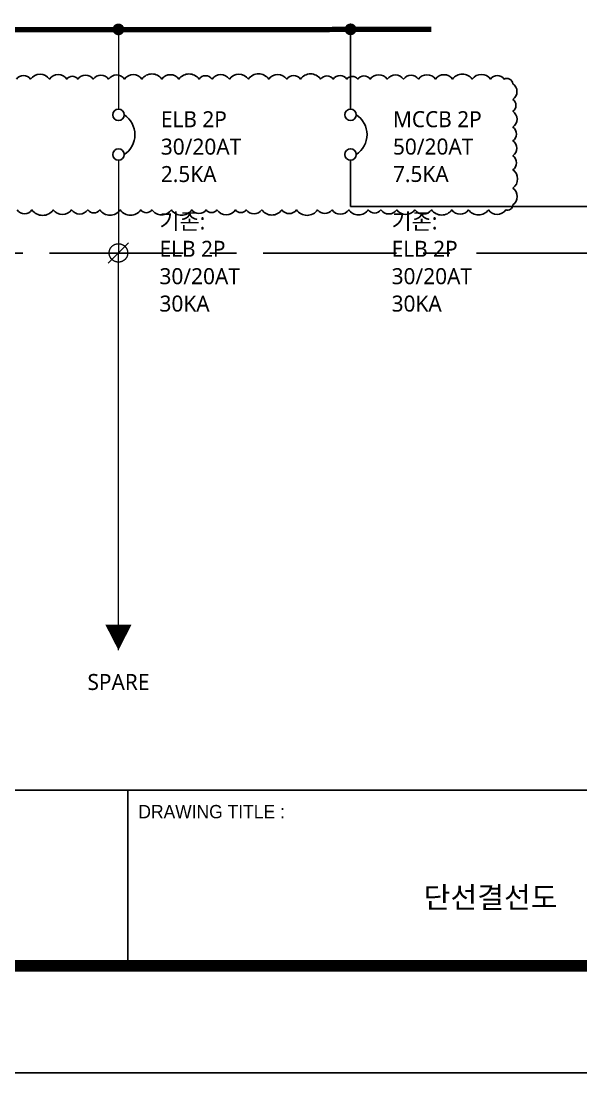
# Model space of a CAD drawing. Header units: millimetres. Extents: x 10297564 to 11610295, y -9287743 to -8409454.
# Drawn here: x 10419665 to 10430157, y -8795210 to -8775485 of the extents above; entities that cross this region are included whole.
import ezdxf
from ezdxf.enums import TextEntityAlignment as Align
from ezdxf.lldxf.tags import DXFTag

# ---------------------------------------------------------------- set-up
doc = ezdxf.new("R2010")
doc.units = ezdxf.units.MM
doc.header["$LTSCALE"] = 100
doc.linetypes.add('CENTER', pattern=[50.8, 31.75, -6.35, 6.35, -6.35])
doc.linetypes.add('CENTERX2', pattern=[4, 2.5, -0.5, 0.5, -0.5])
for name, color, linetype in [('1', 1, 'CENTER2'), ('2', 7, 'Continuous'), ('4', 4, 'Continuous'), ('7', 7, 'Continuous'), ('_도곽_마크', 7, 'Continuous'), ('BOX', 7, 'Continuous'), ('BOX_Def', 8, 'Continuous'), ('E-PANL', 1, 'Continuous'), ('E-TEXT', 7, 'Continuous')]:
    doc.layers.add(name, color=color, linetype=linetype)
doc.layers.add('250725 수정사항', color=21, linetype='Continuous', plot=False)
doc.layers.add('DIJ1-TEXT', color=7, linetype='Continuous', lineweight=5)
doc.layers.add('TITLE', color=7, linetype='Continuous', lineweight=0)
doc.layers.add('solar', color=7, linetype='Continuous', true_color=0x15299e)
doc.styles.add('MG', font='malgun.ttf')
doc.styles.add('RomanS', font='Dotum.ttf')
tags = doc.linetypes.add('CENTER2', pattern=[1.125, 0.75, -0.125, 0.125, -0.125]).pattern_tags.tags
tags[10:11] = [DXFTag(74, 4), DXFTag(75, 0), DXFTag(340, '0'), DXFTag(46, 1.0), DXFTag(50, 0.0), DXFTag(44, 0.0), DXFTag(45, 0.0)]
tags[8:9] = [DXFTag(74, 4), DXFTag(75, 0), DXFTag(340, '0'), DXFTag(46, 1.0), DXFTag(50, 0.0), DXFTag(44, 0.0), DXFTag(45, 0.0)]
tags[6:7] = [DXFTag(74, 4), DXFTag(75, 0), DXFTag(340, '0'), DXFTag(46, 1.0), DXFTag(50, 0.0), DXFTag(44, 0.0), DXFTag(45, 0.0)]
tags[4:5] = [DXFTag(74, 4), DXFTag(75, 0), DXFTag(340, '0'), DXFTag(46, 1.0), DXFTag(50, 0.0), DXFTag(44, 0.0), DXFTag(45, 0.0)]

# ---------------------------------------------------------------- blocks, each defined once
blk = doc.blocks.new('A$C78AD5414')
at = {"layer": '_도곽_마크'}
for points in [[(400, 53), (280, 53)], [(400, 53), (400, 21)], [(536, 53), (400, 53)], [(40, 21), (811, 21)]]:
    blk.add_lwpolyline(points, dxfattribs=at)
at = {"layer": 'BOX', "const_width": 2}
blk.add_lwpolyline([(40, 20), (40, 574), (811, 574), (811, 20)], close=True, dxfattribs=at)
at = {"layer": 'BOX_Def'}
blk.add_lwpolyline([(0, 0), (841, 0), (841, 594), (0, 594)], close=True, dxfattribs=at)
at = {"layer": 'DIJ1-TEXT', "style": 'RomanS'}
blk.add_text('DRAWING TITLE :', height=2.5, dxfattribs=at).set_placement((402, 49), align=Align.MIDDLE_LEFT)

msp = doc.modelspace()

# ---------------------------------------------------------------- linework, layer by layer
at = {"linetype": 'ByBlock'}
for p, q in [((10425839.6, -8775640.9), (10425839.7, -8777135.5)), ((10425839.7, -8778094.7), (10425839.6, -8778963.7))]:
    msp.add_line(p, q, dxfattribs=at)
msp.add_lwpolyline([(10425839.6, -8778963.7), (10430484.5, -8778963.7), (10430484.5, -8765608.5)])
at = {"layer": '1', "color": 1, "linetype": 'CENTER', "lineweight": 15, "ltscale": 10}
msp.add_line((10421299.8, -8780023.6), (10421680.7, -8779642.8), dxfattribs=at)
msp.add_circle((10421490.2, -8779833.2), 173.2, dxfattribs=at)
at = {"layer": '2', "color": 2}
for centre, radius in [((10421490.3, -8775642), 92.2), ((10421490.3, -8775642), 36.9), ((10425839.6, -8775640.9), 92.2), ((10425839.6, -8775640.9), 36.9)]:
    msp.add_circle(centre, radius, dxfattribs=at)
at = {"layer": '250725 수정사항'}
msp.add_lwpolyline([(10419592.5, -8779025.2, 0.5205671), (10419870.3, -8779025.2, 0.5205671), (10420270, -8779025.2, 0.5205671), (10420610.2, -8779025.2, 0.5205671), (10420916.6, -8779025.2, 0.5205671), (10421141.2, -8779025.2, 0.5205671), (10421523.1, -8779025.2, 0.5205671), (10421909.6, -8779025.2, 0.5205671), (10422114.7, -8779025.2, 0.5205671), (10422481.9, -8779025.2, 0.5205671), (10422863.9, -8779025.2, 0.5205671), (10423133.8, -8779025.2, 0.5205671), (10423334.9, -8779025.2, 0.5205671), (10423684.1, -8779025.2, 0.5205671), (10423885.2, -8779025.2, 0.5205671), (10424177.3, -8779025.2, 0.5205671), (10424551.5, -8779025.2, 0.5205671), (10424826.4, -8779025.2, 0.5205671), (10425222.6, -8779025.2, 0.5205671), (10425492.3, -8779025.2, 0.5205671), (10425804.8, -8779025.2, 0.5205671), (10426172.2, -8779025.2, 0.5205671), (10426405.9, -8779025.2, 0.5205671), (10426704.9, -8779025.2, 0.5205671), (10427045.3, -8779025.2, 0.5205671), (10427358.3, -8779025.2, 0.5205671), (10427736.5, -8779025.2, 0.5205671), (10428050.7, -8779025.2, 0.5205671), (10428421.8, -8779025.2, 0.5205671), (10428747.7, -8779025.2, 0.5205671), (10428881.3, -8778933.9, 0.5205671), (10428881.3, -8778617.8, 0.5205671), (10428881.3, -8778274.3, 0.5205671), (10428881.3, -8778010.9, 0.5205671), (10428881.3, -8777731.3, 0.5205671), (10428881.3, -8777475.8, 0.5205671), (10428881.3, -8777176.8, 0.5205671), (10428881.3, -8776955.3, 0.5205671), (10428881.3, -8776660.1, 0.5205671), (10428716.1, -8776574.5, 0.5205671), (10428463.5, -8776574.5, 0.5205671), (10428119, -8776574.5, 0.5205671), (10427750.5, -8776574.5, 0.5205671), (10427429.2, -8776574.5, 0.5205671), (10427111.8, -8776574.5, 0.5205671), (10426832.8, -8776574.5, 0.5205671), (10426528.4, -8776574.5, 0.5205671), (10426209.3, -8776574.5, 0.5205671), (10425973.3, -8776574.5, 0.5205671), (10425771.4, -8776574.5, 0.5205671), (10425516.1, -8776574.5, 0.5205671), (10425278.7, -8776574.5, 0.5205671), (10424900.8, -8776574.5, 0.5205671), (10424644.3, -8776574.5, 0.5205671), (10424305.4, -8776574.5, 0.5205671), (10423924.6, -8776574.5, 0.5205671), (10423568.8, -8776574.5, 0.5205671), (10423243.4, -8776574.5, 0.5205671), (10422999.7, -8776574.5, 0.5205671), (10422624.7, -8776574.5, 0.5205671), (10422304.4, -8776574.5, 0.5205671), (10421931, -8776574.5, 0.5205671), (10421605.3, -8776574.5, 0.5205671), (10421305.6, -8776574.5, 0.5205671), (10421018.5, -8776574.5, 0.5205671), (10420728.5, -8776574.5, 0.5205671), (10420522.6, -8776574.5, 0.5205671), (10420198.5, -8776574.5, 0.5205671), (10419844.5, -8776574.5, 0.5205671), (10419580, -8776574.5, 0.5205671)], format="xyb", dxfattribs=at)
at = {"layer": '4', "lineweight": 18}
for p, q in [((10421490.3, -8775642.1), (10421490.3, -8777136.7)), ((10421490.3, -8778095.8), (10421490.2, -8779833.2)), ((10421490.2, -8787283), (10421490.2, -8779833.2))]:
    msp.add_line(p, q, dxfattribs=at)
at = {"layer": '4', "lineweight": 18, "const_width": 100}
msp.add_lwpolyline([(10396070.7, -8775646.9), (10427351.4, -8775643.5)], dxfattribs=at)
at = {"layer": '4', "lineweight": 18}
msp.add_lwpolyline([(10421490.2, -8786802.1, 493, 0, 0), (10421490.2, -8787283, 0, 0, 0)], format="xyseb", dxfattribs=at)
at = {"layer": '7', "color": 2, "linetype": 'Continuous', "const_width": 110.3}
for points in [[(10421545.4, -8775642, -1), (10421435.1, -8775642, -1)], [(10425894.8, -8775640.9, -1), (10425784.5, -8775640.9, -1)]]:
    msp.add_lwpolyline(points, format="xyb", close=True, dxfattribs=at)
at = {"layer": '7', "color": 2}
for centre in [(10421490.3, -8775642), (10425839.6, -8775640.9)]:
    msp.add_circle(centre, 62, dxfattribs=at)
at = {"layer": 'E-PANL', "linetype": 'CENTERX2', "ltscale": 10}
msp.add_lwpolyline([(10394617.9, -8755444.5), (10442703.3, -8755445.5), (10442701.3, -8779839.9), (10394617.9, -8779838.9)], close=True, dxfattribs=at)
at = {"layer": 'solar', "color": 2}
for centre in [(10421490.3, -8777243.5), (10425839.7, -8777242.4), (10421490.3, -8777989), (10425839.7, -8777987.9)]:
    msp.add_circle(centre, 106.8, dxfattribs=at)
for centre in [(10421357.5, -8777616.3), (10425706.8, -8777615.1)]:
    msp.add_arc(centre, 442, 302.83489, 57.16882, dxfattribs=at)

# ---------------------------------------------------------------- block references
at = {"layer": 'TITLE', "color": 4, "xscale": 100, "yscale": 100, "zscale": 100}
msp.add_blockref('A$C78AD5414', (10381664, -8795209.7), dxfattribs=at)

# ---------------------------------------------------------------- texts
at = {"layer": '250725 수정사항', "style": 'MG'}
for s, p in [('기존:', (10422259.6, -8779242.1)), ('기존:', (10426609, -8779242.1)), ('ELB 2P', (10422259.6, -8779755.7)), ('ELB 2P', (10426609, -8779755.7)), ('30/20AT', (10422259.6, -8780269.2)), ('30/20AT', (10426608.9, -8780269.2)), ('30KA', (10422259.6, -8780782.8)), ('30KA', (10426608.9, -8780782.8))]:
    msp.add_text(s, height=300, dxfattribs=at).set_placement(p, align=Align.MIDDLE_LEFT)
at = {"layer": 'DIJ1-TEXT', "color": 2, "style": 'RomanS'}
msp.add_text('단선결선도', height=400, dxfattribs=at).set_placement((10428464, -8791909.7), align=Align.MIDDLE)
at = {"layer": 'E-TEXT', "style": 'MG'}
for s, p in [('ELB 2P', (10422284.6, -8777326.5)), ('MCCB 2P', (10426633.9, -8777325.3)), ('30/20AT', (10422284.6, -8777840)), ('50/20AT', (10426633.9, -8777838.9)), ('2.5KA', (10422284.5, -8778353.6)), ('7.5KA', (10426633.9, -8778352.4))]:
    msp.add_text(s, height=300, dxfattribs=at).set_placement(p, align=Align.MIDDLE_LEFT)
msp.add_text('SPARE', height=300, dxfattribs=at).set_placement((10421490.2, -8787878.5), align=Align.MIDDLE_CENTER)

doc.saveas('drawing.dxf')
